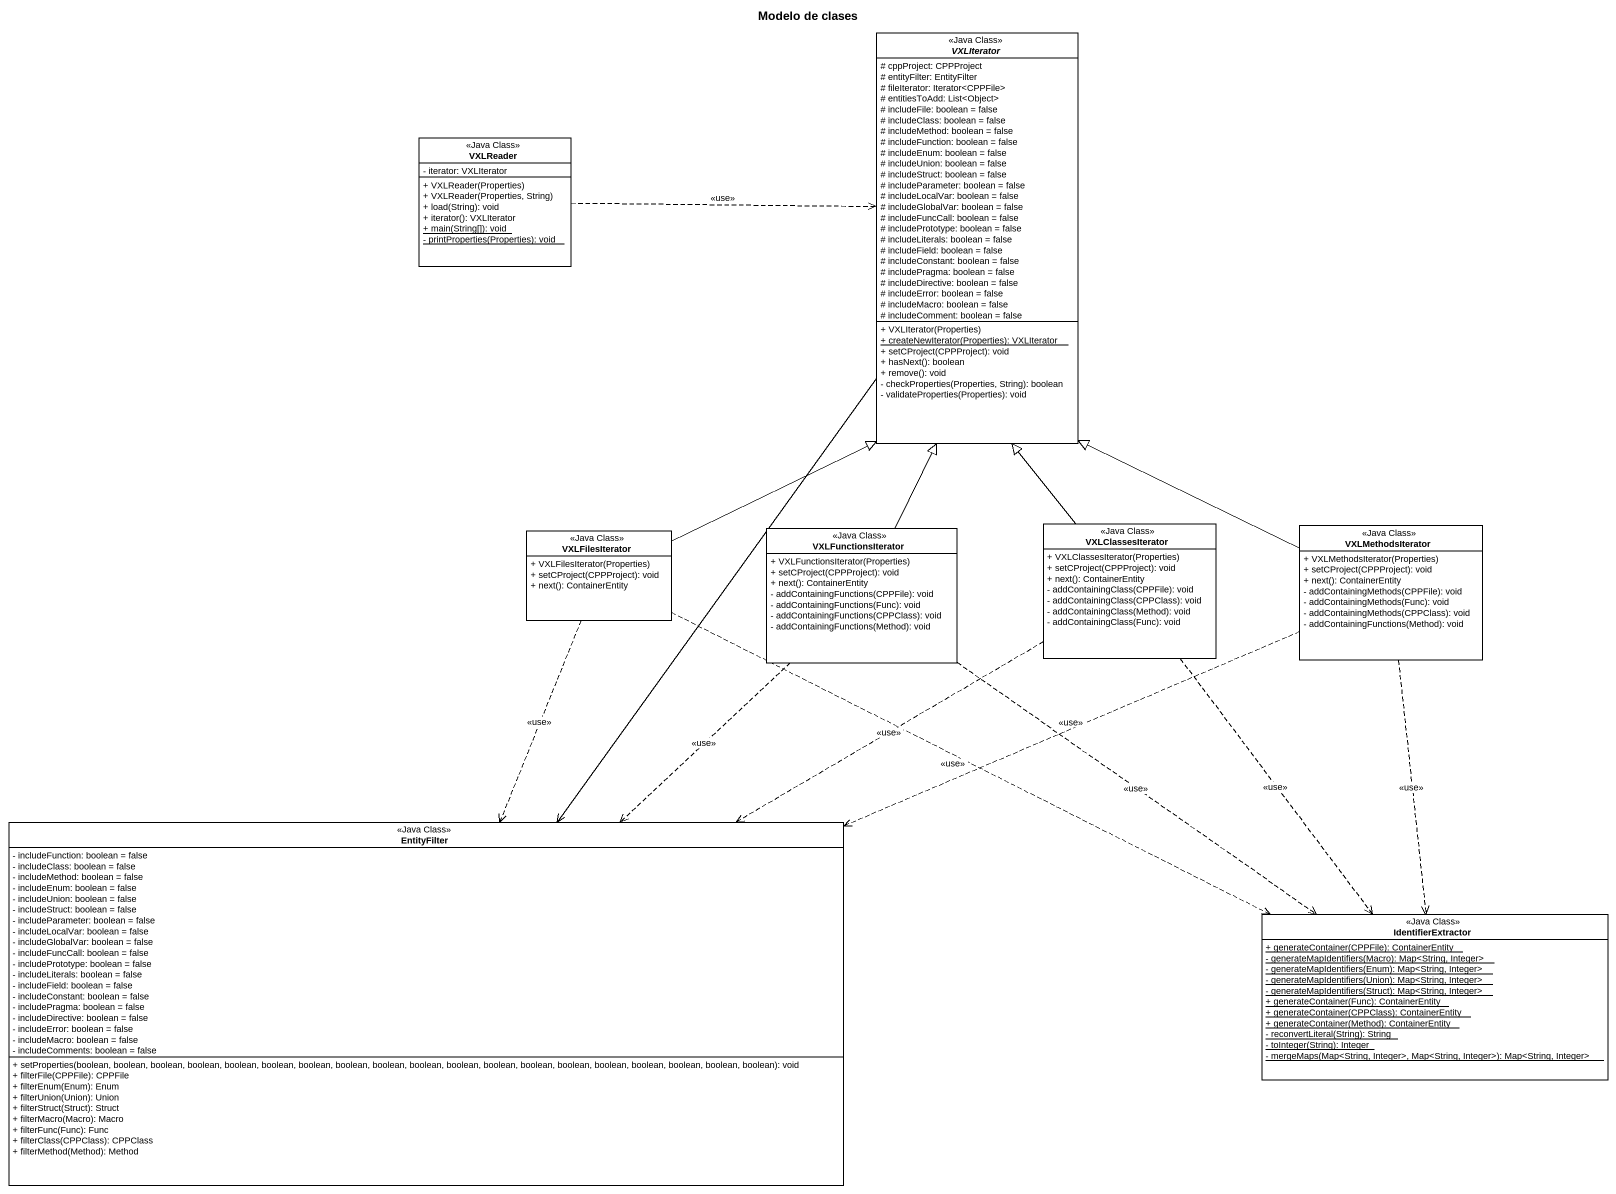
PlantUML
@startuml
title Modelo de clases
hide circle
hide empty members
skinparam classAttributeIconSize 0
abstract class VXLIterator <<Java Class>> {
  # cppProject: CPPProject
  # entityFilter: EntityFilter
  # fileIterator: Iterator<CPPFile>
  # entitiesToAdd: List<Object>
  # includeFile: boolean = false
  # includeClass: boolean = false
  # includeMethod: boolean = false
  # includeFunction: boolean = false
  # includeEnum: boolean = false
  # includeUnion: boolean = false
  # includeStruct: boolean = false
  # includeParameter: boolean = false
  # includeLocalVar: boolean = false
  # includeGlobalVar: boolean = false
  # includeFuncCall: boolean = false
  # includePrototype: boolean = false
  # includeLiterals: boolean = false
  # includeField: boolean = false
  # includeConstant: boolean = false
  # includePragma: boolean = false
  # includeDirective: boolean = false
  # includeError: boolean = false
  # includeMacro: boolean = false
  # includeComment: boolean = false
  + VXLIterator(Properties)
  {static} + createNewIterator(Properties): VXLIterator
  + setCProject(CPPProject): void
  + hasNext(): boolean
  + remove(): void
  - checkProperties(Properties, String): boolean
  - validateProperties(Properties): void
}
class VXLReader <<Java Class>> {
  - iterator: VXLIterator
  + VXLReader(Properties)
  + VXLReader(Properties, String)
  + load(String): void
  + iterator(): VXLIterator
  {static} + main(String[]): void
  {static} - printProperties(Properties): void
}
class VXLFilesIterator <<Java Class>> {
  + VXLFilesIterator(Properties)
  + setCProject(CPPProject): void
  + next(): ContainerEntity
}
class VXLFunctionsIterator <<Java Class>> {
  + VXLFunctionsIterator(Properties)
  + setCProject(CPPProject): void
  + next(): ContainerEntity
  - addContainingFunctions(CPPFile): void
  - addContainingFunctions(Func): void
  - addContainingFunctions(CPPClass): void
  - addContainingFunctions(Method): void
}
class VXLClassesIterator <<Java Class>> {
  + VXLClassesIterator(Properties)
  + setCProject(CPPProject): void
  + next(): ContainerEntity
  - addContainingClass(CPPFile): void
  - addContainingClass(CPPClass): void
  - addContainingClass(Method): void
  - addContainingClass(Func): void
}
class VXLMethodsIterator <<Java Class>> {
  + VXLMethodsIterator(Properties)
  + setCProject(CPPProject): void
  + next(): ContainerEntity
  - addContainingMethods(CPPFile): void
  - addContainingMethods(Func): void
  - addContainingMethods(CPPClass): void
  - addContainingFunctions(Method): void
}
class EntityFilter <<Java Class>> {
  - includeFunction: boolean = false
  - includeClass: boolean = false
  - includeMethod: boolean = false
  - includeEnum: boolean = false
  - includeUnion: boolean = false
  - includeStruct: boolean = false
  - includeParameter: boolean = false
  - includeLocalVar: boolean = false
  - includeGlobalVar: boolean = false
  - includeFuncCall: boolean = false
  - includePrototype: boolean = false
  - includeLiterals: boolean = false
  - includeField: boolean = false
  - includeConstant: boolean = false
  - includePragma: boolean = false
  - includeDirective: boolean = false
  - includeError: boolean = false
  - includeMacro: boolean = false
  - includeComments: boolean = false
  + setProperties(boolean, boolean, boolean, boolean, boolean, boolean, boolean, boolean, boolean, boolean, boolean, boolean, boolean, boolean, boolean, boolean, boolean, boolean, boolean): void
  + filterFile(CPPFile): CPPFile
  + filterEnum(Enum): Enum
  + filterUnion(Union): Union
  + filterStruct(Struct): Struct
  + filterMacro(Macro): Macro
  + filterFunc(Func): Func
  + filterClass(CPPClass): CPPClass
  + filterMethod(Method): Method
}
class IdentifierExtractor <<Java Class>> {
  {static} + generateContainer(CPPFile): ContainerEntity
  {static} - generateMapIdentifiers(Macro): Map<String, Integer>
  {static} - generateMapIdentifiers(Enum): Map<String, Integer>
  {static} - generateMapIdentifiers(Union): Map<String, Integer>
  {static} - generateMapIdentifiers(Struct): Map<String, Integer>
  {static} + generateContainer(Func): ContainerEntity
  {static} + generateContainer(CPPClass): ContainerEntity
  {static} + generateContainer(Method): ContainerEntity
  {static} - reconvertLiteral(String): String
  {static} - toInteger(String): Integer
  {static} - mergeMaps(Map<String, Integer>, Map<String, Integer>): Map<String, Integer>
}
VXLIterator --> EntityFilter
VXLReader .right.> VXLIterator : <<use>>
VXLFilesIterator -up-|> VXLIterator
VXLFilesIterator ..> EntityFilter : <<use>>
VXLFilesIterator .right.> IdentifierExtractor : <<use>>
VXLFunctionsIterator -up-|> VXLIterator
VXLFunctionsIterator ..> EntityFilter : <<use>>
VXLFunctionsIterator ..> IdentifierExtractor : <<use>>
VXLClassesIterator -up-|> VXLIterator
VXLClassesIterator .left.> EntityFilter : <<use>>
VXLClassesIterator ..> IdentifierExtractor : <<use>>
VXLMethodsIterator -up-|> VXLIterator
VXLMethodsIterator .left.> EntityFilter : <<use>>
VXLMethodsIterator ..> IdentifierExtractor : <<use>>
@enduml
